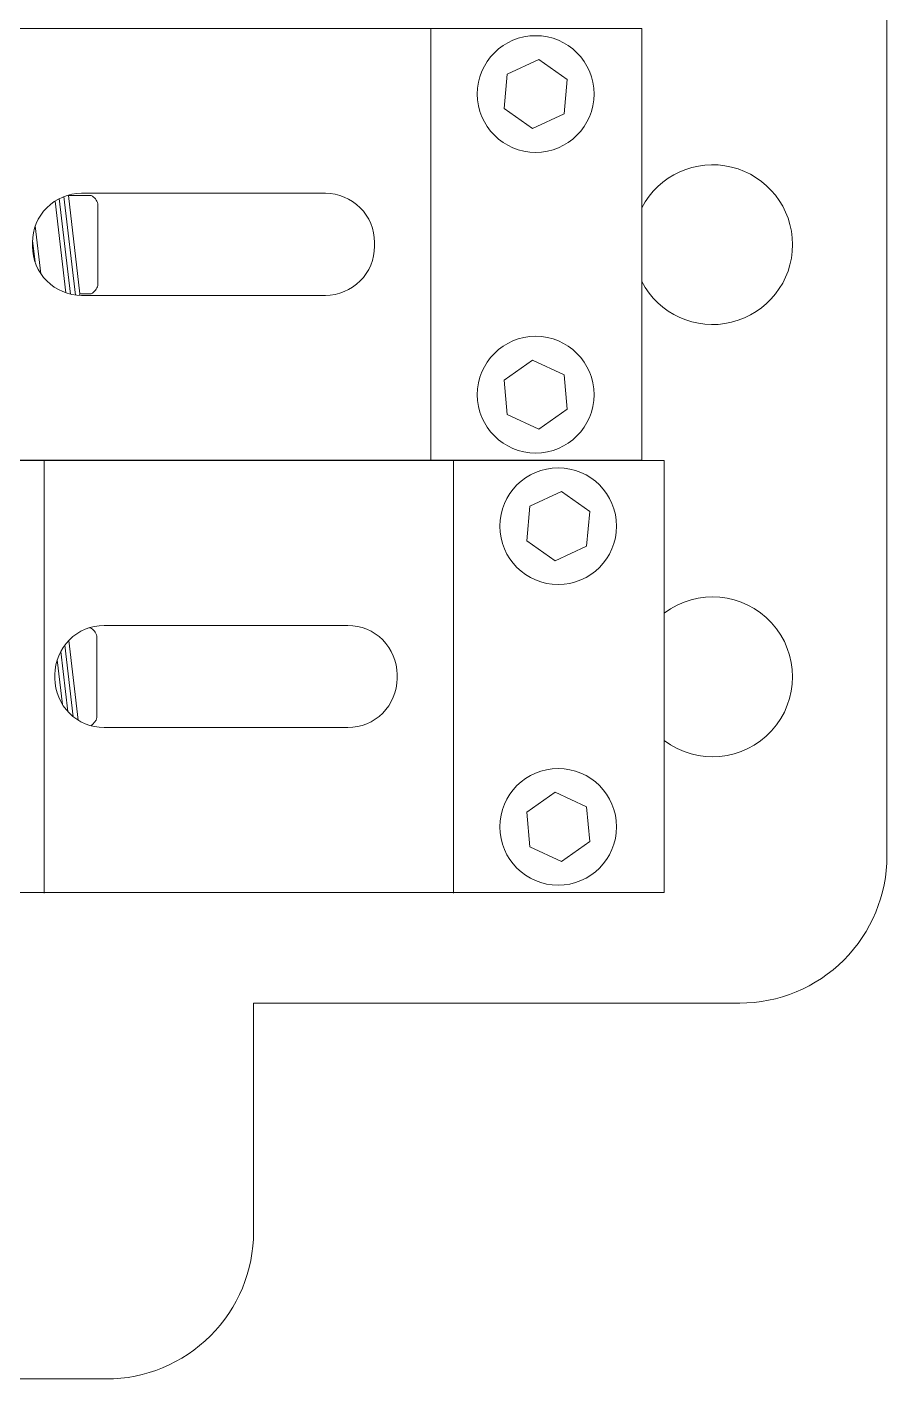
# Model space of a CAD drawing. Header units: inches. Extents: x 25.8 to 87.4, y 9 to 55.4.
# Drawn here: x 51.88 to 57.91, y 32.84 to 42.33 of the extents above; entities that cross this region are included whole.
import ezdxf

# ---------------------------------------------------------------- set-up
doc = ezdxf.new("R2010")
doc.units = ezdxf.units.IN
doc.header["$MEASUREMENT"] = 0
doc.layers.add('Dsene final', color=143, linetype='Continuous', lineweight=0)

msp = doc.modelspace()

# ---------------------------------------------------------------- linework, layer by layer
at = {"layer": 'Dsene final', "linetype": 'Continuous', "lineweight": 0}
for p, q in [((54.7105, 42.3171), (54.7105, 39.2832)), ((52.1503, 40.4625), (52.0751, 41.1059)), ((52.1836, 40.4531), (52.1049, 41.1229)), ((52.1371, 41.1372), (52.2183, 40.4469)), ((52.1684, 41.1447), (52.1674, 41.1473)), ((52.1684, 41.1447), (52.249, 40.4557)), ((52.1684, 41.1446), (52.3272, 41.1446)), ((51.9366, 40.9322), (51.9761, 40.5948)), ((51.9166, 40.8295), (51.9344, 40.6788)), ((52.2471, 40.4446), (52.249, 40.4557)), ((51.9988, 39.2857), (51.9988, 36.2519)), ((54.8687, 39.2857), (54.8687, 36.2519)), ((52.1722, 38.0247), (52.2377, 37.4644)), ((52.3164, 38.1132), (52.3206, 38.1132)), ((52.1649, 37.5247), (52.1153, 37.9469)), ((52.1439, 37.9918), (52.203, 37.4889)), ((52.1269, 37.5747), (52.0903, 37.8876))]:
    msp.add_line(p, q, dxfattribs=at)
at = {"layer": 'Dsene final', "linetype": 'Continuous', "lineweight": 0, "flags": 128}
for points in [[(47.0419, 55.4016), (47.0419, 33.5326, 0.414214), (47.7305, 32.844), (52.4343, 32.844, 0.414214), (53.4672, 33.8769), (53.4672, 35.48)], [(47.0419, 55.4016), (56.876, 55.4016, -0.414214), (57.9088, 54.3687), (57.9088, 36.5129, -0.414214), (56.876, 35.48), (53.4672, 35.48)], [(52.1732, 41.1446), (52.3281, 41.1446, -0.226915), (52.3749, 41.0856), (52.3749, 40.5147, -0.226915), (52.3281, 40.4558), (52.249, 40.4558)], [(52.3164, 38.1132), (52.3215, 38.1132, -0.226915), (52.3683, 38.0542), (52.3683, 37.4833, -0.216025), (52.3247, 37.426)]]:
    msp.add_lwpolyline(points, format="xyb", dxfattribs=at)
for points in [[(50.543, 39.2874), (50.543, 42.3171), (56.1894, 42.3171), (56.1894, 39.2874)], [(55.6661, 41.9588), (55.4672, 42.0989), (55.2465, 41.9968), (55.2246, 41.7545), (55.4234, 41.6144), (55.6442, 41.7165)], [(55.6661, 39.6457), (55.4672, 39.5056), (55.2465, 39.6077), (55.2246, 39.85), (55.4234, 39.9901), (55.6442, 39.888)], [(50.7012, 36.256), (50.7012, 39.2857), (56.3475, 39.2857), (56.3475, 36.256)], [(55.8242, 38.9274), (55.6254, 39.0675), (55.4046, 38.9654), (55.3827, 38.7231), (55.5816, 38.583), (55.8023, 38.6851)], [(55.8242, 36.6143), (55.6254, 36.4742), (55.4046, 36.5763), (55.3827, 36.8186), (55.5816, 36.9587), (55.8023, 36.8566)]]:
    msp.add_lwpolyline(points, close=True, dxfattribs=at)
for points in [[(53.9708, 40.4443), (52.2607, 40.4443, -0.414214), (51.9164, 40.7886), (51.9164, 40.8159, -0.414214), (52.2607, 41.1602), (53.9708, 41.1602, -0.414214), (54.3151, 40.8159), (54.3151, 40.7886, -0.414214)], [(54.129, 37.4129), (52.4188, 37.4129, -0.414214), (52.0745, 37.7572), (52.0745, 37.7845, -0.414214), (52.4188, 38.1288), (54.129, 38.1288, -0.414214), (54.4733, 37.7845), (54.4733, 37.7572, -0.414214)]]:
    msp.add_lwpolyline(points, format="xyb", close=True, dxfattribs=at)
at = {"layer": 'Dsene final', "linetype": 'Continuous', "lineweight": 0}
for centre in [(55.4453, 41.8566), (55.4453, 39.7478), (55.6035, 38.8252), (55.6035, 36.7164)]:
    msp.add_circle(centre, 0.4092, dxfattribs=at)
for centre, start, end in [((56.6864, 40.8002), 207.51415, 152.48585), ((56.6864, 37.7688), 232.79476, 127.20524)]:
    msp.add_arc(centre, 0.5604, start, end, dxfattribs=at)

doc.saveas('drawing.dxf')
